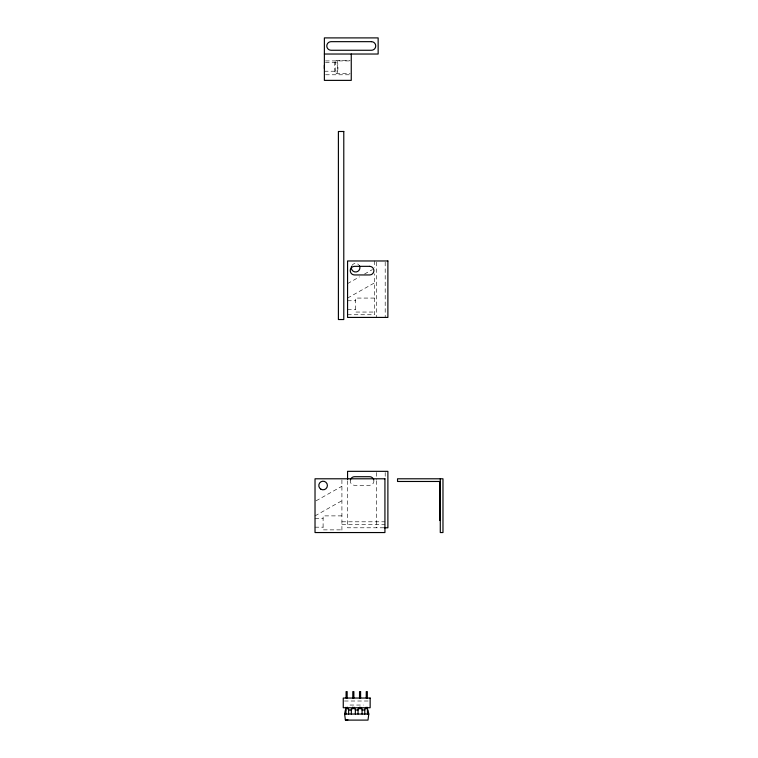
<?xml version="1.0" encoding="UTF-8"?>
<svg xmlns="http://www.w3.org/2000/svg" width="758" height="758" viewBox="0 0 758 758"><rect width="100%" height="100%" fill="white"/><g stroke="black" fill="none" stroke-linecap="round" stroke-linejoin="round"><path stroke-width="0.57" stroke-dasharray="3.79 2.84" d="M347.562 283.596L359.51 276.859M364.484 274.055L372.453 269.564M347.562 298.074L374.443 282.914M316.02 500.849L341.915 486.257M315.025 515.885L341.915 500.725M336.031 60.289L350.12 60.289M325.542 60.915L351.257 60.915M325.466 62.687L336.4 62.687A4.302 1.118 -90 0 1 337.139 69.556A4.302 1.118 -90 0 1 335.235 68.608A4.302 1.118 -90 0 1 336.4 62.687M324.377 71.214L336.116 71.214M336.031 73.611L350.12 73.611M325.542 74.777L351.257 74.777M374.443 298.074L355.625 298.074L355.625 312.05L374.443 312.05M347.562 300.755L355.625 300.755M347.562 309.359L355.625 309.359M347.562 314.741L374.443 314.741L374.443 273.799M341.915 515.885L323.098 515.885L323.098 529.87L341.915 529.87M315.025 518.576L323.098 518.576M341.915 521.798L384.931 521.798M341.915 524.517L384.931 524.489M315.025 527.18L323.098 527.18M383.936 527.786L347.562 527.786L347.562 480.743M344.426 701.008L368.975 701.008M349.978 705.044L363.423 705.044M385.197 262.145L385.197 317.422M385.197 472.509L385.197 477.208M376.593 262.145L376.593 317.422M376.593 472.509L376.593 479.568M376.593 480.743L376.593 527.786M374.443 260.97L374.443 267.688M341.915 479.947L341.915 531.405M350.395 479.899A4.302 4.302 0 0 0 354.545 485.31L369.601 485.31A4.302 4.302 0 0 0 373.76 479.899M351.901 265.537A4.302 4.302 0 0 1 358.667 264.646M337.642 71.044A6.718 1.743 -90 0 0 336.486 60.289A6.718 1.743 -90 0 0 334.648 69.528A6.718 1.743 -90 0 0 337.642 71.044"/><path stroke-width="1.14" d="M324.377 68.58L324.377 65.292M367.45 710.019L367.99 710.019L368.795 714.055L367.99 720.1L345.411 720.1L344.606 714.055L345.411 710.019L345.942 710.019M324.377 54.026L378.147 54.026L378.147 37.9L324.377 37.9L324.377 80.376L351.257 80.376L351.257 54.026M440.284 481.472L397.533 481.472L397.533 478.791L442.975 478.791L442.975 532.552L440.284 532.552L440.284 478.791M440.284 520.462L439.744 520.462L439.744 481.472M384.429 527.786L387.888 527.786L387.888 471.334L347.562 471.334L347.562 479.568M360.581 691.599L359.538 691.599L359.519 698.052M348.633 710.019L351.324 710.019M355.36 710.019L358.041 710.019M362.078 710.019L364.769 710.019M344.606 714.055L368.795 714.055M345.373 719.835L347.922 719.835M367.45 707.299L367.45 714.055M367.317 698.052L367.317 691.599L366.266 691.599L366.247 698.052M366.114 707.195L366.114 708.806L364.769 708.806L364.769 714.055M362.078 714.055L362.078 708.806L360.732 708.806L360.732 707.195M360.6 691.599L360.6 698.052M359.387 707.195L359.387 708.806L358.041 708.806L358.041 714.055M355.36 714.055L355.36 708.806L354.014 708.806L354.014 707.195M353.872 698.052L353.872 691.599L352.821 691.599L352.802 698.052M352.669 707.195L352.669 708.806L351.324 708.806L351.324 714.055M348.633 714.055L348.633 708.806L347.287 708.806L347.287 707.195M347.155 698.052L347.155 691.599L346.103 691.599L346.084 698.052M345.942 707.299L345.942 714.055M373.76 479.899A4.302 4.302 0 0 0 369.601 476.706L354.545 476.706A4.302 4.302 0 0 0 350.395 479.899M359.349 265.537A4.302 4.302 0 0 1 356.184 271.951A4.302 4.302 0 0 1 351.466 266.579M371.429 41.662L331.094 41.662A4.302 4.302 0 0 0 326.793 45.963A4.302 4.302 0 0 0 331.094 50.265L371.42 50.265A4.302 4.302 0 0 0 375.731 45.963A4.302 4.302 0 0 0 371.429 41.662M343.781 131.494L338.4 131.494L338.4 319.535L343.781 319.535L343.781 131.418M387.888 260.97L347.562 260.97L347.562 317.422L387.888 317.422L387.888 260.97M369.601 266.342L354.545 266.342A4.302 4.302 0 0 0 350.243 270.644A4.302 4.302 0 0 0 354.545 274.946L369.601 274.946A4.302 4.302 0 0 0 373.902 270.644A4.302 4.302 0 0 0 369.601 266.342M384.931 478.791L315.025 478.791L315.025 532.552L384.931 532.552L384.931 478.791M370.141 698.052L343.26 698.052L343.26 707.735L370.141 707.735L370.141 698.052M320.947 489.232A4.302 4.302 0 0 0 327.399 485.508A4.302 4.302 0 0 0 320.947 481.785A4.302 4.302 0 0 0 320.947 489.232"/></g></svg>
